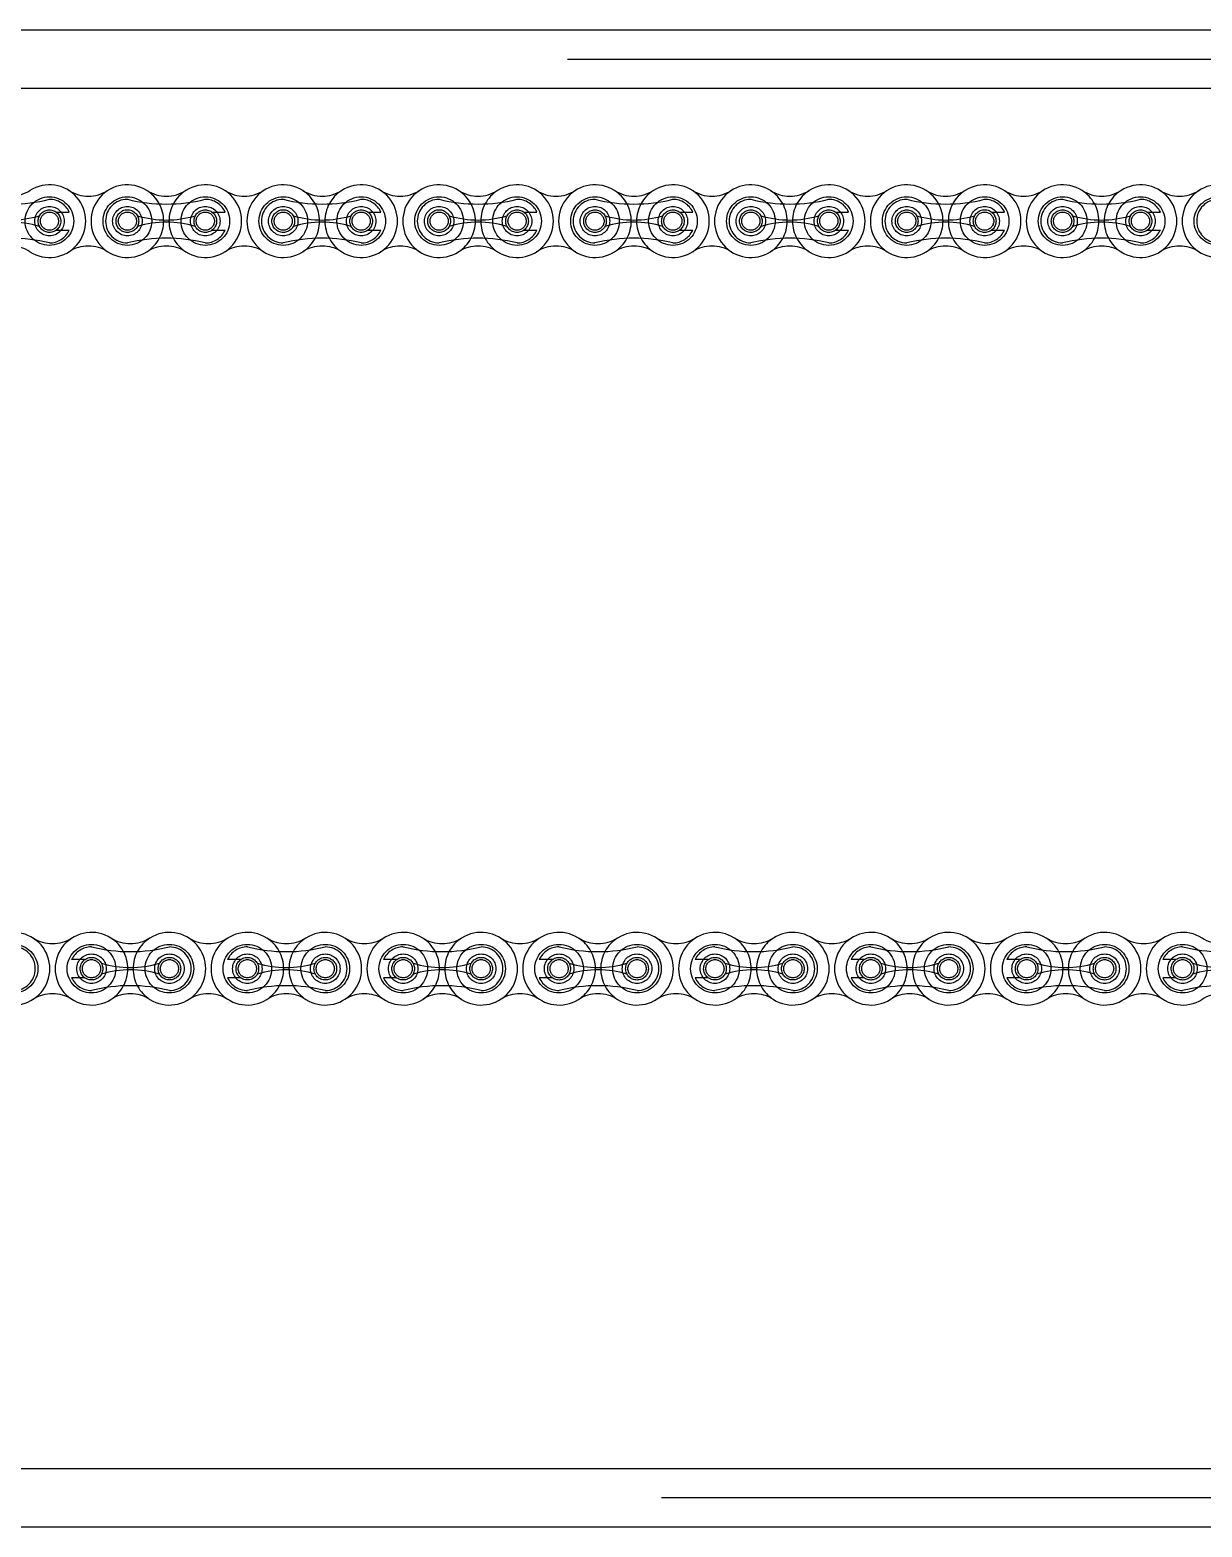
# Model space of a CAD drawing. Header units: metres. Extents: x 0 to 63075, y 0 to 44550.
# Drawn here: x 39882.4 to 40073.4, y 35022.3 to 35266.3 of the extents above; entities that cross this region are included whole.
import ezdxf

# ---------------------------------------------------------------- set-up
doc = ezdxf.new("R2010")
doc.units = ezdxf.units.M
doc.header["$LTSCALE"] = 75
doc.linetypes.add('HIDDEN2', pattern=[4.7625, 3.175, -1.5875])
for name, color, linetype in [('SDM', 7, 'Continuous'), ('SL4', 4, 'Continuous'), ('ST1', 7, 'HIDDEN2')]:
    doc.layers.add(name, color=color, linetype=linetype)

# ---------------------------------------------------------------- blocks, each defined once
blk = doc.blocks.new('A$C6e6623c1')
at = {"layer": 'SL4'}
for p, q in [((2339.74, 1725.35), (3664.71, 1725.35)), ((3664.71, 1715.82), (2339.74, 1715.82)), ((2387.24, 1490.88), (3617.21, 1490.88)), ((3617.21, 1481.35), (2387.24, 1481.35))]:
    blk.add_line(p, q, dxfattribs=at)
at = {"layer": 'ST1'}
for p, q in [((2339.74, 1720.59), (3664.71, 1720.59)), ((3664.71, 1715.82), (2339.74, 1715.82)), ((2613.58, 1695.67), (2615.71, 1695.67)), ((2638.98, 1695.67), (2641.11, 1695.67)), ((2664.38, 1695.67), (2666.51, 1695.67)), ((2689.78, 1695.67), (2691.91, 1695.67)), ((2715.18, 1695.67), (2717.31, 1695.67)), ((2740.58, 1695.67), (2742.71, 1695.67)), ((2765.98, 1695.67), (2768.11, 1695.67)), ((2791.38, 1695.67), (2793.51, 1695.67)), ((2613.58, 1692.71), (2615.71, 1692.71)), ((2638.98, 1692.71), (2641.11, 1692.71)), ((2664.38, 1692.71), (2666.51, 1692.71)), ((2689.78, 1692.71), (2691.91, 1692.71)), ((2715.18, 1692.71), (2717.31, 1692.71)), ((2740.58, 1692.71), (2742.71, 1692.71)), ((2765.98, 1692.71), (2768.11, 1692.71)), ((2791.38, 1692.71), (2793.51, 1692.71)), ((2618.22, 1573.83), (2616.1, 1573.83)), ((2643.62, 1573.83), (2641.5, 1573.83)), ((2669.02, 1573.83), (2666.9, 1573.83)), ((2694.42, 1573.83), (2692.3, 1573.83)), ((2719.82, 1573.83), (2717.7, 1573.83)), ((2745.22, 1573.83), (2743.1, 1573.83)), ((2770.62, 1573.83), (2768.5, 1573.83)), ((2796.02, 1573.83), (2793.9, 1573.83)), ((2618.22, 1570.88), (2616.1, 1570.88)), ((2643.62, 1570.88), (2641.5, 1570.88)), ((2669.02, 1570.88), (2666.9, 1570.88)), ((2694.42, 1570.88), (2692.3, 1570.88)), ((2719.82, 1570.88), (2717.7, 1570.88)), ((2745.22, 1570.88), (2743.1, 1570.88)), ((2770.62, 1570.88), (2768.5, 1570.88)), ((2796.02, 1570.88), (2793.9, 1570.88)), ((2339.74, 1490.88), (3664.71, 1490.88)), ((3664.71, 1486.11), (2339.74, 1486.11))]:
    blk.add_line(p, q, dxfattribs=at)
for centre, radius in [((2612.48, 1694.19), 3.96), ((2612.48, 1694.19), 2.4), ((2612.48, 1694.19), 1.84), ((2625.18, 1694.19), 3.96), ((2625.18, 1694.19), 2.4), ((2625.18, 1694.19), 1.85), ((2637.88, 1694.19), 3.96), ((2637.88, 1694.19), 2.4), ((2637.88, 1694.19), 1.84), ((2650.58, 1694.19), 3.96), ((2650.58, 1694.19), 2.4), ((2650.58, 1694.19), 1.85), ((2663.28, 1694.19), 3.96), ((2663.28, 1694.19), 2.4), ((2663.28, 1694.19), 1.84), ((2675.98, 1694.19), 3.96), ((2675.98, 1694.19), 2.4), ((2675.98, 1694.19), 1.85), ((2688.68, 1694.19), 3.96), ((2688.68, 1694.19), 2.4), ((2688.68, 1694.19), 1.84), ((2701.38, 1694.19), 3.96), ((2701.38, 1694.19), 2.4), ((2701.38, 1694.19), 1.84), ((2714.08, 1694.19), 3.96), ((2714.08, 1694.19), 2.4), ((2714.08, 1694.19), 1.84), ((2726.78, 1694.19), 3.96), ((2726.78, 1694.19), 2.4), ((2726.78, 1694.19), 1.84), ((2739.48, 1694.19), 3.96), ((2739.48, 1694.19), 2.4), ((2739.48, 1694.19), 1.84), ((2752.18, 1694.19), 3.96), ((2752.18, 1694.19), 2.4), ((2752.18, 1694.19), 1.84), ((2764.88, 1694.19), 3.96), ((2764.88, 1694.19), 2.4), ((2764.88, 1694.19), 1.85), ((2777.58, 1694.19), 3.96), ((2777.58, 1694.19), 2.4), ((2777.58, 1694.19), 1.84), ((2790.28, 1694.19), 3.96), ((2790.28, 1694.19), 2.4), ((2790.28, 1694.19), 1.84), ((2802.98, 1694.19), 3.96), ((2612.48, 1694.19), 1.48), ((2625.18, 1694.19), 1.48), ((2637.88, 1694.19), 1.48), ((2650.58, 1694.19), 1.48), ((2663.28, 1694.19), 1.48), ((2675.98, 1694.19), 1.48), ((2688.68, 1694.19), 1.48), ((2701.38, 1694.19), 1.48), ((2714.08, 1694.19), 1.48), ((2726.78, 1694.19), 1.48), ((2739.48, 1694.19), 1.48), ((2752.18, 1694.19), 1.48), ((2764.88, 1694.19), 1.48), ((2777.58, 1694.19), 1.48), ((2790.28, 1694.19), 1.48), ((2606.63, 1572.35), 3.96), ((2619.33, 1572.35), 3.96), ((2632.03, 1572.35), 3.96), ((2644.73, 1572.35), 3.96), ((2657.43, 1572.35), 3.96), ((2670.13, 1572.35), 3.96), ((2682.83, 1572.35), 3.96), ((2695.53, 1572.35), 3.96), ((2708.23, 1572.35), 3.96), ((2720.93, 1572.35), 3.96), ((2733.63, 1572.35), 3.96), ((2746.33, 1572.35), 3.96), ((2759.03, 1572.35), 3.96), ((2771.73, 1572.35), 3.96), ((2784.43, 1572.35), 3.96), ((2797.13, 1572.35), 3.96), ((2619.33, 1572.35), 2.4), ((2619.33, 1572.35), 1.84), ((2619.33, 1572.35), 1.48), ((2632.03, 1572.35), 2.4), ((2632.03, 1572.35), 1.84), ((2632.03, 1572.35), 1.48), ((2644.73, 1572.35), 2.4), ((2644.73, 1572.35), 1.84), ((2644.73, 1572.35), 1.48), ((2657.43, 1572.35), 2.4), ((2657.43, 1572.35), 1.84), ((2657.43, 1572.35), 1.48), ((2670.13, 1572.35), 2.4), ((2670.13, 1572.35), 1.84), ((2670.13, 1572.35), 1.48), ((2682.83, 1572.35), 2.4), ((2682.83, 1572.35), 1.84), ((2682.83, 1572.35), 1.48), ((2695.53, 1572.35), 2.4), ((2695.53, 1572.35), 1.85), ((2695.53, 1572.35), 1.48), ((2708.23, 1572.35), 2.4), ((2708.23, 1572.35), 1.85), ((2708.23, 1572.35), 1.48), ((2720.93, 1572.35), 2.4), ((2720.93, 1572.35), 1.84), ((2720.93, 1572.35), 1.48), ((2733.63, 1572.35), 2.4), ((2733.63, 1572.35), 1.84), ((2733.63, 1572.35), 1.48), ((2746.33, 1572.35), 2.4), ((2746.33, 1572.35), 1.85), ((2746.33, 1572.35), 1.48), ((2759.03, 1572.35), 2.4), ((2759.03, 1572.35), 1.84), ((2759.03, 1572.35), 1.48), ((2771.73, 1572.35), 2.4), ((2771.73, 1572.35), 1.84), ((2771.73, 1572.35), 1.48), ((2784.43, 1572.35), 2.4), ((2784.43, 1572.35), 1.85), ((2784.43, 1572.35), 1.48), ((2797.13, 1572.35), 2.4), ((2797.13, 1572.35), 1.85), ((2797.13, 1572.35), 1.48)]:
    blk.add_circle(centre, radius, dxfattribs=at)
for centre, radius, start, end in [((2606.13, 1704.18), 5.92, 237.5667, 302.4333), ((2612.48, 1694.19), 5.92, 237.5667, 122.4333), ((2618.83, 1704.18), 5.92, 237.5667, 302.4333), ((2625.18, 1694.19), 5.92, 57.5667, 302.4333), ((2631.53, 1704.18), 5.92, 237.5667, 302.4333), ((2625.18, 1694.19), 5.92, 302.4332, 57.5668), ((2637.88, 1694.19), 5.92, 122.4332, 237.5668), ((2637.88, 1694.19), 5.92, 237.5667, 122.4333), ((2644.23, 1704.18), 5.92, 237.5667, 302.4333), ((2650.58, 1694.19), 5.92, 57.5667, 302.4333), ((2656.93, 1704.18), 5.92, 237.5667, 302.4333), ((2650.58, 1694.19), 5.92, 302.4332, 57.5668), ((2663.28, 1694.19), 5.92, 122.4332, 237.5668), ((2663.28, 1694.19), 5.92, 237.5667, 122.4333), ((2669.63, 1704.18), 5.92, 237.5667, 302.4333), ((2675.98, 1694.19), 5.92, 57.5667, 302.4333), ((2682.33, 1704.18), 5.92, 237.5667, 302.4333), ((2675.98, 1694.19), 5.92, 302.4332, 57.5668), ((2688.68, 1694.19), 5.92, 122.4332, 237.5668), ((2688.68, 1694.19), 5.92, 237.5667, 122.4333), ((2695.03, 1704.18), 5.92, 237.5667, 302.4333), ((2701.38, 1694.19), 5.92, 57.5667, 302.4333), ((2707.73, 1704.18), 5.92, 237.5667, 302.4333), ((2701.38, 1694.19), 5.92, 302.4332, 57.5668), ((2714.08, 1694.19), 5.92, 122.4332, 237.5668), ((2714.08, 1694.19), 5.92, 237.5667, 122.4333), ((2720.43, 1704.18), 5.92, 237.5667, 302.4333), ((2726.78, 1694.19), 5.92, 57.5667, 302.4333), ((2733.13, 1704.18), 5.92, 237.5667, 302.4333), ((2726.78, 1694.19), 5.92, 302.4332, 57.5668), ((2739.48, 1694.19), 5.92, 122.4332, 237.5668), ((2739.48, 1694.19), 5.92, 237.5667, 122.4333), ((2745.83, 1704.18), 5.92, 237.5667, 302.4333), ((2752.18, 1694.19), 5.92, 57.5667, 302.4333), ((2758.53, 1704.18), 5.92, 237.5667, 302.4333), ((2752.18, 1694.19), 5.92, 302.4332, 57.5668), ((2764.88, 1694.19), 5.92, 122.4332, 237.5668), ((2764.88, 1694.19), 5.92, 237.5667, 122.4333), ((2771.23, 1704.18), 5.92, 237.5667, 302.4333), ((2777.58, 1694.19), 5.92, 57.5667, 302.4333), ((2783.93, 1704.18), 5.92, 237.5667, 302.4333), ((2777.58, 1694.19), 5.92, 302.4332, 57.5668), ((2790.28, 1694.19), 5.92, 122.4332, 237.5668), ((2790.28, 1694.19), 5.92, 237.5667, 122.4333), ((2796.63, 1704.18), 5.92, 237.5667, 302.4333), ((2802.98, 1694.19), 5.92, 57.5667, 302.4333), ((2606.13, 1723.29), 26.32, 256.0401, 283.9599), ((2612.48, 1694.19), 3.55, 24.5534, 90), ((2625.18, 1694.19), 3.55, 90, 270), ((2631.53, 1723.29), 26.32, 256.0401, 283.9599), ((2637.88, 1694.19), 3.55, 24.5534, 90), ((2650.58, 1694.19), 3.55, 90, 270), ((2656.93, 1723.29), 26.32, 256.0401, 283.9599), ((2663.28, 1694.19), 3.55, 24.5534, 90), ((2675.98, 1694.19), 3.55, 90, 270), ((2682.33, 1723.29), 26.32, 256.0401, 283.9599), ((2688.68, 1694.19), 3.55, 24.5534, 90), ((2701.38, 1694.19), 3.55, 90, 270), ((2707.73, 1723.29), 26.32, 256.0401, 283.9599), ((2714.08, 1694.19), 3.55, 24.5534, 90), ((2726.78, 1694.19), 3.55, 90, 270), ((2733.13, 1723.29), 26.32, 256.0401, 283.9599), ((2739.48, 1694.19), 3.55, 24.5534, 90), ((2752.18, 1694.19), 3.55, 90, 270), ((2758.53, 1723.29), 26.32, 256.0401, 283.9599), ((2764.88, 1694.19), 3.55, 24.5534, 90), ((2777.58, 1694.19), 3.55, 90, 270), ((2783.93, 1723.29), 26.32, 256.0401, 283.9599), ((2790.28, 1694.19), 3.55, 24.5534, 90), ((2802.98, 1694.19), 3.55, 90, 270), ((2606.13, 1710.54), 16.17, 252.993, 287.007), ((2606.13, 1677.84), 16.17, 72.993, 107.007), ((2631.53, 1710.54), 16.17, 252.993, 287.007), ((2631.53, 1677.84), 16.17, 72.993, 107.007), ((2656.93, 1710.54), 16.17, 252.993, 287.007), ((2656.93, 1677.84), 16.17, 72.993, 107.007), ((2682.33, 1710.54), 16.17, 252.993, 287.007), ((2682.33, 1677.84), 16.17, 72.993, 107.007), ((2707.73, 1710.54), 16.17, 252.993, 287.007), ((2707.73, 1677.84), 16.17, 72.993, 107.007), ((2733.13, 1710.54), 16.17, 252.993, 287.007), ((2733.13, 1677.84), 16.17, 72.993, 107.007), ((2758.53, 1710.54), 16.17, 252.993, 287.007), ((2758.53, 1677.84), 16.17, 72.993, 107.007), ((2783.93, 1710.54), 16.17, 252.993, 287.007), ((2783.93, 1677.84), 16.17, 72.993, 107.007), ((2606.13, 1665.09), 26.32, 76.0401, 103.9599), ((2612.48, 1694.19), 3.55, 270, 335.4466), ((2631.53, 1665.09), 26.32, 76.0401, 103.9599), ((2637.88, 1694.19), 3.55, 270, 335.4466), ((2656.93, 1665.09), 26.32, 76.0401, 103.9599), ((2663.28, 1694.19), 3.55, 270, 335.4466), ((2682.33, 1665.09), 26.32, 76.0401, 103.9599), ((2688.68, 1694.19), 3.55, 270, 335.4466), ((2707.73, 1665.09), 26.32, 76.0401, 103.9599), ((2714.08, 1694.19), 3.55, 270, 335.4466), ((2733.13, 1665.09), 26.32, 76.0401, 103.9599), ((2739.48, 1694.19), 3.55, 270, 335.4466), ((2758.53, 1665.09), 26.32, 76.0401, 103.9599), ((2764.88, 1694.19), 3.55, 270, 335.4466), ((2783.93, 1665.09), 26.32, 76.0401, 103.9599), ((2790.28, 1694.19), 3.55, 270, 335.4466), ((2606.13, 1684.2), 5.92, 57.5667, 122.4333), ((2618.83, 1684.2), 5.92, 57.5667, 122.4333), ((2631.53, 1684.2), 5.92, 57.5667, 122.4333), ((2644.23, 1684.2), 5.92, 57.5667, 122.4333), ((2656.93, 1684.2), 5.92, 57.5667, 122.4333), ((2669.63, 1684.2), 5.92, 57.5667, 122.4333), ((2682.33, 1684.2), 5.92, 57.5667, 122.4333), ((2695.03, 1684.2), 5.92, 57.5667, 122.4333), ((2707.73, 1684.2), 5.92, 57.5667, 122.4333), ((2720.43, 1684.2), 5.92, 57.5667, 122.4333), ((2733.13, 1684.2), 5.92, 57.5667, 122.4333), ((2745.83, 1684.2), 5.92, 57.5667, 122.4333), ((2758.53, 1684.2), 5.92, 57.5667, 122.4333), ((2771.23, 1684.2), 5.92, 57.5667, 122.4333), ((2783.93, 1684.2), 5.92, 57.5667, 122.4333), ((2796.63, 1684.2), 5.92, 57.5667, 122.4333), ((2606.63, 1572.35), 5.92, 237.5667, 122.4333), ((2612.98, 1582.35), 5.92, 237.5667, 302.4333), ((2619.33, 1572.35), 5.92, 57.5667, 302.4333), ((2625.68, 1582.35), 5.92, 237.5667, 302.4333), ((2619.33, 1572.35), 5.92, 302.4332, 57.5668), ((2632.03, 1572.35), 5.92, 122.4332, 237.5668), ((2632.03, 1572.35), 5.92, 237.5667, 122.4333), ((2638.38, 1582.35), 5.92, 237.5667, 302.4333), ((2644.73, 1572.35), 5.92, 57.5667, 302.4333), ((2651.08, 1582.35), 5.92, 237.5667, 302.4333), ((2644.73, 1572.35), 5.92, 302.4332, 57.5668), ((2657.43, 1572.35), 5.92, 122.4332, 237.5668), ((2657.43, 1572.35), 5.92, 237.5667, 122.4333), ((2663.78, 1582.35), 5.92, 237.5667, 302.4333), ((2670.13, 1572.35), 5.92, 57.5667, 302.4333), ((2676.48, 1582.35), 5.92, 237.5667, 302.4333), ((2670.13, 1572.35), 5.92, 302.4332, 57.5668), ((2682.83, 1572.35), 5.92, 122.4332, 237.5668), ((2682.83, 1572.35), 5.92, 237.5667, 122.4333), ((2689.18, 1582.35), 5.92, 237.5667, 302.4333), ((2695.53, 1572.35), 5.92, 57.5667, 302.4333), ((2701.88, 1582.35), 5.92, 237.5667, 302.4333), ((2695.53, 1572.35), 5.92, 302.4332, 57.5668), ((2708.23, 1572.35), 5.92, 122.4332, 237.5668), ((2708.23, 1572.35), 5.92, 237.5667, 122.4333), ((2714.58, 1582.35), 5.92, 237.5667, 302.4333), ((2720.93, 1572.35), 5.92, 57.5667, 302.4333), ((2727.28, 1582.35), 5.92, 237.5667, 302.4333), ((2720.93, 1572.35), 5.92, 302.4332, 57.5668), ((2733.63, 1572.35), 5.92, 122.4332, 237.5668), ((2733.63, 1572.35), 5.92, 237.5667, 122.4333), ((2739.98, 1582.35), 5.92, 237.5667, 302.4333), ((2746.33, 1572.35), 5.92, 57.5667, 302.4333), ((2752.68, 1582.35), 5.92, 237.5667, 302.4333), ((2746.33, 1572.35), 5.92, 302.4332, 57.5668), ((2759.03, 1572.35), 5.92, 122.4332, 237.5668), ((2759.03, 1572.35), 5.92, 237.5667, 122.4333), ((2765.38, 1582.35), 5.92, 237.5667, 302.4333), ((2771.73, 1572.35), 5.92, 57.5667, 302.4333), ((2778.08, 1582.35), 5.92, 237.5667, 302.4333), ((2771.73, 1572.35), 5.92, 302.4332, 57.5668), ((2784.43, 1572.35), 5.92, 122.4332, 237.5668), ((2784.43, 1572.35), 5.92, 237.5667, 122.4333), ((2790.78, 1582.35), 5.92, 237.5667, 302.4333), ((2797.13, 1572.35), 5.92, 57.5667, 302.4333), ((2803.48, 1582.35), 5.92, 237.5667, 302.4333), ((2606.63, 1572.35), 3.55, 270, 90), ((2619.33, 1572.35), 3.55, 90, 155.4466), ((2625.68, 1601.45), 26.32, 256.0401, 283.9599), ((2632.03, 1572.35), 3.55, 270, 90), ((2644.73, 1572.35), 3.55, 90, 155.4466), ((2651.08, 1601.45), 26.32, 256.0401, 283.9599), ((2657.43, 1572.35), 3.55, 270, 90), ((2670.13, 1572.35), 3.55, 90, 155.4466), ((2676.48, 1601.45), 26.32, 256.0401, 283.9599), ((2682.83, 1572.35), 3.55, 270, 90), ((2695.53, 1572.35), 3.55, 90, 155.4466), ((2701.88, 1601.45), 26.32, 256.0401, 283.9599), ((2708.23, 1572.35), 3.55, 270, 90), ((2720.93, 1572.35), 3.55, 90, 155.4466), ((2727.28, 1601.45), 26.32, 256.0401, 283.9599), ((2733.63, 1572.35), 3.55, 270, 90), ((2746.33, 1572.35), 3.55, 90, 155.4466), ((2752.68, 1601.45), 26.32, 256.0401, 283.9599), ((2759.03, 1572.35), 3.55, 270, 90), ((2771.73, 1572.35), 3.55, 90, 155.4466), ((2778.08, 1601.45), 26.32, 256.0401, 283.9599), ((2784.43, 1572.35), 3.55, 270, 90), ((2797.13, 1572.35), 3.55, 90, 155.4466), ((2803.48, 1601.45), 26.32, 256.0401, 283.9599), ((2625.68, 1588.71), 16.17, 252.993, 287.007), ((2625.68, 1556), 16.17, 72.993, 107.007), ((2651.08, 1588.71), 16.17, 252.993, 287.007), ((2651.08, 1556), 16.17, 72.993, 107.007), ((2676.48, 1588.71), 16.17, 252.993, 287.007), ((2676.48, 1556), 16.17, 72.993, 107.007), ((2701.88, 1588.71), 16.17, 252.993, 287.007), ((2701.88, 1556), 16.17, 72.993, 107.007), ((2727.28, 1588.71), 16.17, 252.993, 287.007), ((2727.28, 1556), 16.17, 72.993, 107.007), ((2752.68, 1588.71), 16.17, 252.993, 287.007), ((2752.68, 1556), 16.17, 72.993, 107.007), ((2778.08, 1588.71), 16.17, 252.993, 287.007), ((2778.08, 1556), 16.17, 72.993, 107.007), ((2803.48, 1588.71), 16.17, 252.993, 287.007), ((2803.48, 1556), 16.17, 72.993, 107.007), ((2619.33, 1572.35), 3.55, 204.5534, 270), ((2625.68, 1543.26), 26.32, 76.0401, 103.9599), ((2644.73, 1572.35), 3.55, 204.5534, 270), ((2651.08, 1543.26), 26.32, 76.0401, 103.9599), ((2670.13, 1572.35), 3.55, 204.5534, 270), ((2676.48, 1543.26), 26.32, 76.0401, 103.9599), ((2695.53, 1572.35), 3.55, 204.5534, 270), ((2701.88, 1543.26), 26.32, 76.0401, 103.9599), ((2720.93, 1572.35), 3.55, 204.5534, 270), ((2727.28, 1543.26), 26.32, 76.0401, 103.9599), ((2746.33, 1572.35), 3.55, 204.5534, 270), ((2752.68, 1543.26), 26.32, 76.0401, 103.9599), ((2771.73, 1572.35), 3.55, 204.5534, 270), ((2778.08, 1543.26), 26.32, 76.0401, 103.9599), ((2797.13, 1572.35), 3.55, 204.5534, 270), ((2803.48, 1543.26), 26.32, 76.0401, 103.9599), ((2612.98, 1562.36), 5.92, 57.5667, 122.4333), ((2625.68, 1562.36), 5.92, 57.5667, 122.4333), ((2638.38, 1562.36), 5.92, 57.5667, 122.4333), ((2651.08, 1562.36), 5.92, 57.5667, 122.4333), ((2663.78, 1562.36), 5.92, 57.5667, 122.4333), ((2676.48, 1562.36), 5.92, 57.5667, 122.4333), ((2689.18, 1562.36), 5.92, 57.5667, 122.4333), ((2701.88, 1562.36), 5.92, 57.5667, 122.4333), ((2714.58, 1562.36), 5.92, 57.5667, 122.4333), ((2727.28, 1562.36), 5.92, 57.5667, 122.4333), ((2739.98, 1562.36), 5.92, 57.5667, 122.4333), ((2752.68, 1562.36), 5.92, 57.5667, 122.4333), ((2765.38, 1562.36), 5.92, 57.5667, 122.4333), ((2778.08, 1562.36), 5.92, 57.5667, 122.4333), ((2790.78, 1562.36), 5.92, 57.5667, 122.4333), ((2803.48, 1562.36), 5.92, 57.5667, 122.4333)]:
    blk.add_arc(centre, radius, start, end, dxfattribs=at)

msp = doc.modelspace()

# ---------------------------------------------------------------- block references
at = {"layer": 'SDM'}
msp.add_blockref('A$C6e6623c1', (37273.13, 33540.92), dxfattribs=at)

doc.saveas('drawing.dxf')
